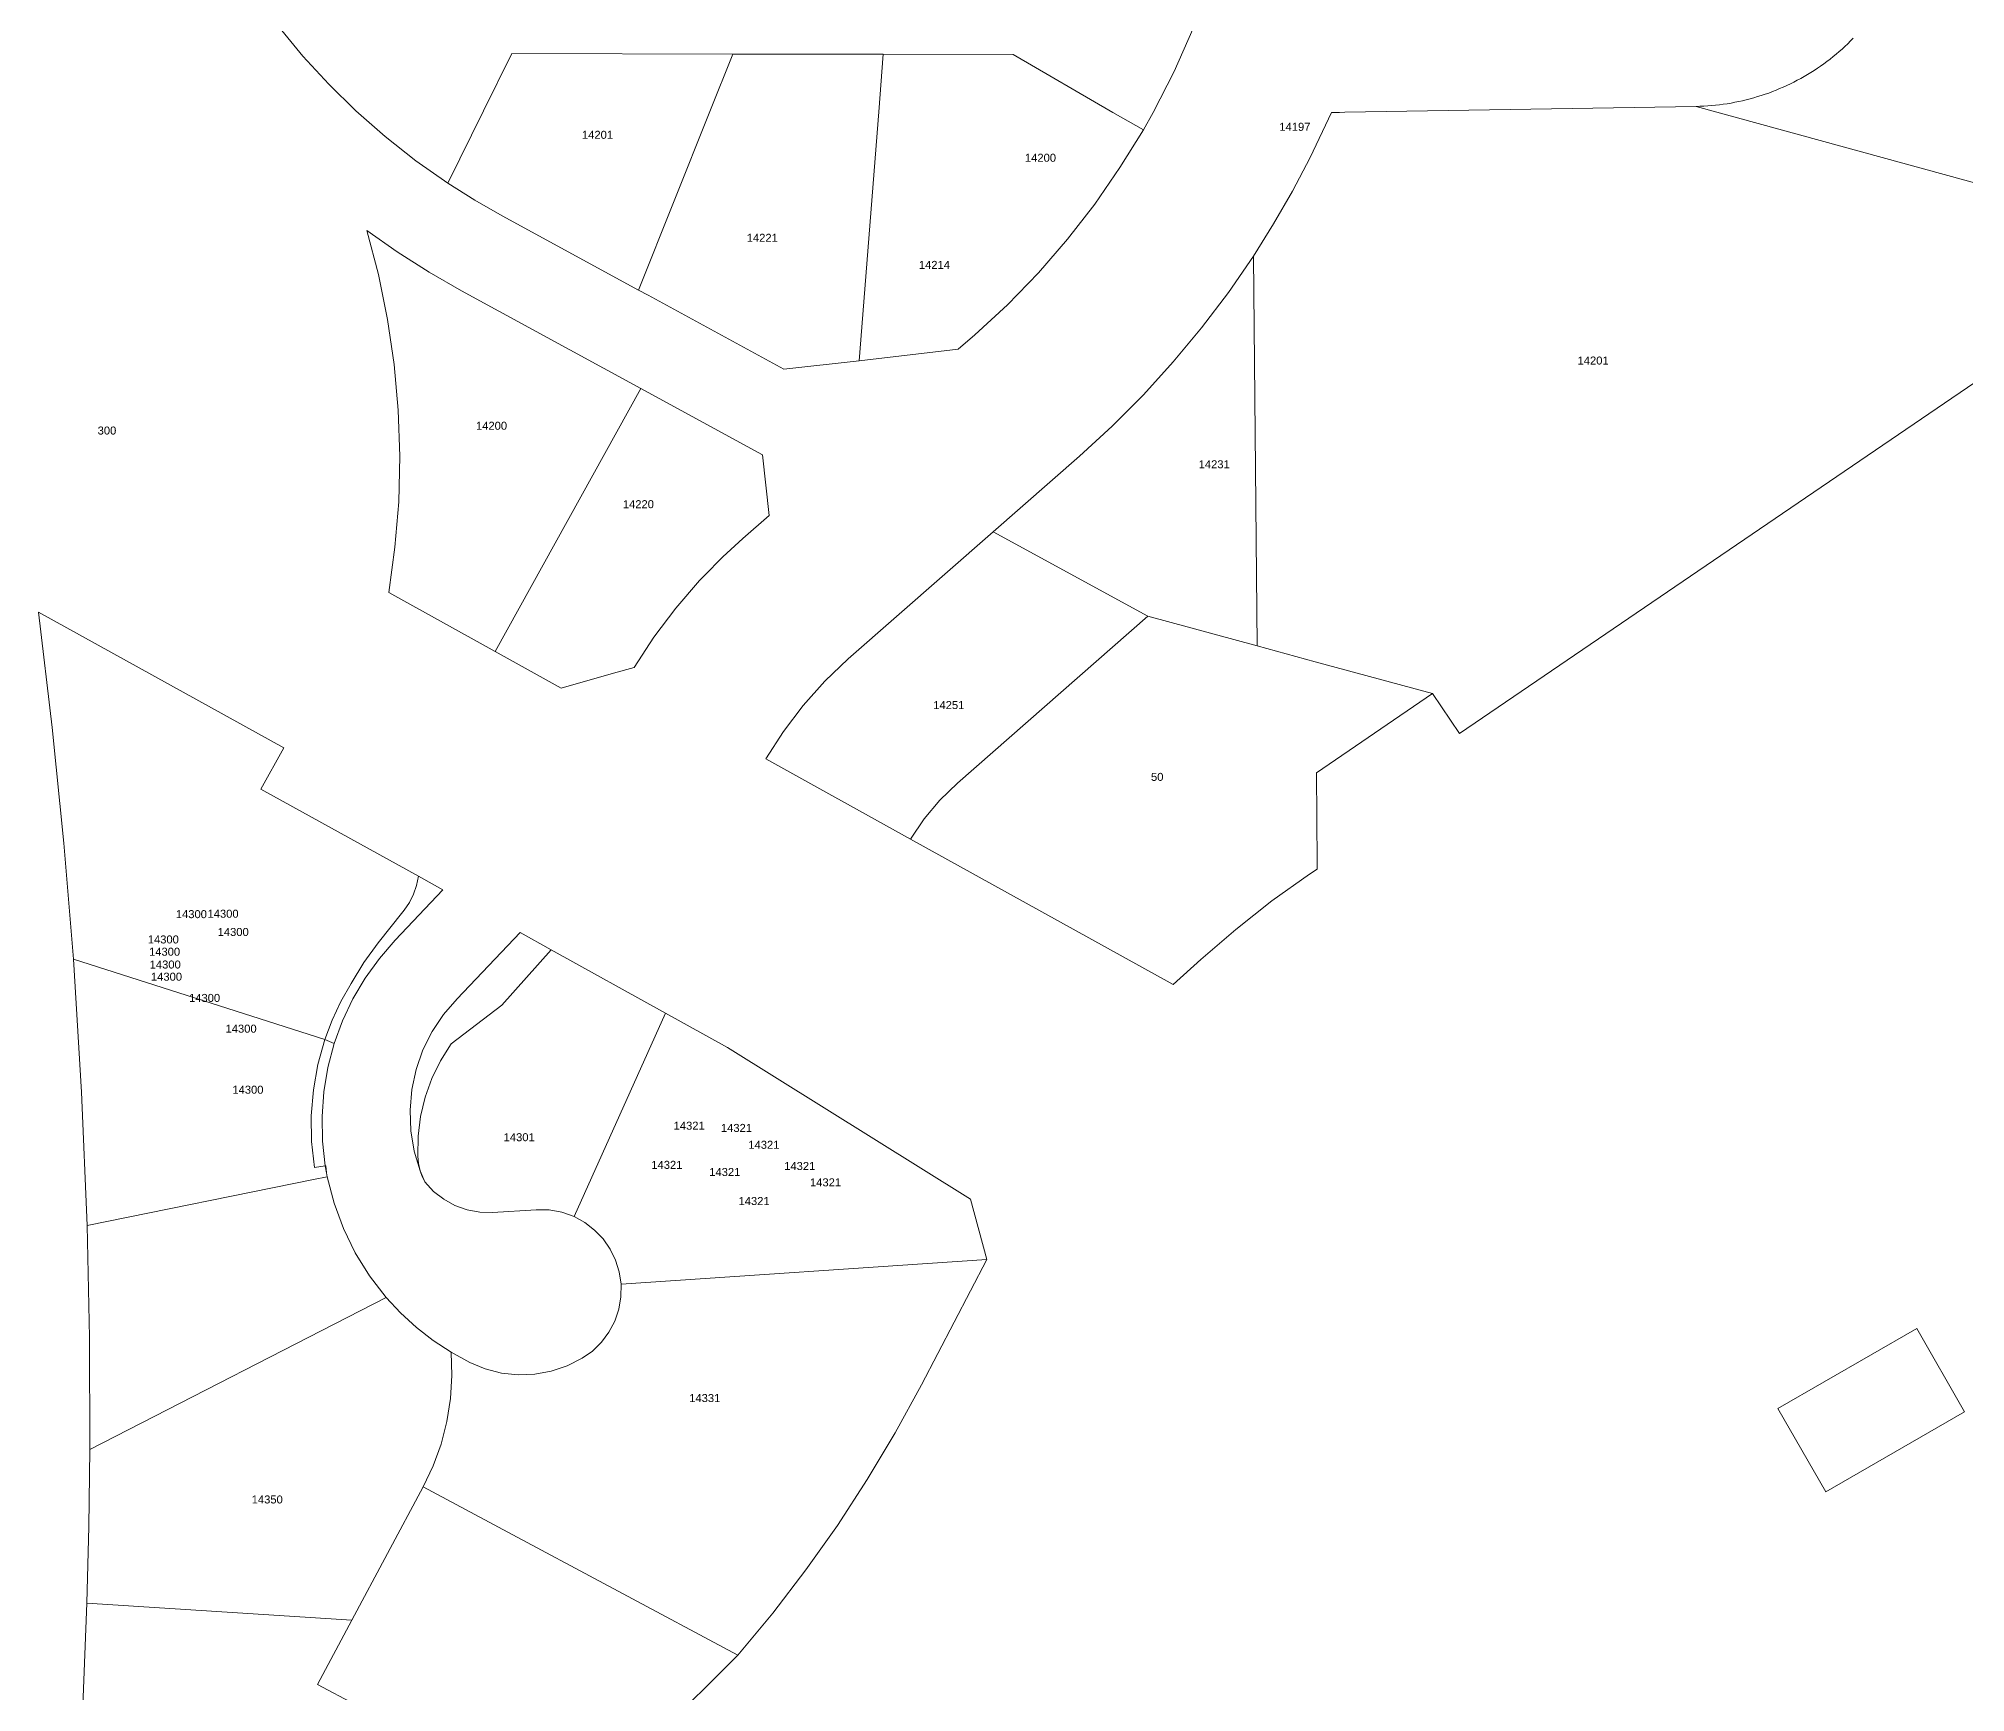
# Model space of a CAD drawing. Header units: feet. Extents: x 865220 to 5618803, y -2240498 to 1935234.
# Drawn here: x 2811100 to 2812906, y 964059 to 965609 of the extents above; entities that cross this region are included whole.
import ezdxf
from ezdxf.enums import TextEntityAlignment as Align

# ---------------------------------------------------------------- set-up
doc = ezdxf.new("R2010")
doc.units = ezdxf.units.FT
doc.header["$LTSCALE"] = 0.015
doc.header["$MEASUREMENT"] = 0
doc.layers.add('Dakota County Addresses', color=7, linetype='Continuous')
doc.layers.add('Dakota County Parcels', color=7, linetype='Continuous')
doc.styles.add('Dimensions 100', font='arial.ttf')

# ---------------------------------------------------------------- blocks, each defined once
blk = doc.blocks.new('ACMAP_ANN_TEMPLATE_Dakota County Addresses')
at = {"layer": 'Dakota County Addresses', "style": 'Dimensions 100'}
blk.add_attdef('DakotaCountyAddress', text='', height=50, dxfattribs=at).set_placement((0, 0), align=Align.CENTER)

msp = doc.modelspace()

# ---------------------------------------------------------------- linework, layer by layer
at = {"layer": 'Dakota County Parcels', "lineweight": 5}
for p, q in [((2811517.3, 965541.1), (2811543.8, 965594.8)), ((2811543.8, 965594.8), (2811751, 965594.4)), ((2811729.5, 965540.6), (2811751, 965594.4)), ((2811887.6, 965540.2), (2811891.8, 965594.2)), ((2811891.8, 965594.2), (2812013.6, 965593.9)), ((2812013.6, 965593.9), (2812107, 965539.8)), ((2812324.5, 965539.9), (2812653.5, 965545.4)), ((2812653.5, 965545.4), (2813110.4, 965419.8)), ((2811483.9, 965473.3), (2811517.3, 965541.1)), ((2811662.6, 965373.2), (2811729.5, 965540.6)), ((2811869.3, 965306.9), (2811887.6, 965540.2)), ((2812107, 965539.8), (2812135.6, 965523.4)), ((2812135.6, 965523.4), (2812144.8, 965539.7)), ((2812291.9, 965497.5), (2812311.9, 965539.7)), ((2811534.9, 965442.8), (2811662.6, 965373.2)), ((2813110.4, 965419.8), (2812431.8, 964957.9)), ((2812242.4, 965039.9), (2812238.8, 965405.1)), ((2811496.6, 965372.5), (2811664.7, 965281)), ((2811962.2, 965317.9), (2811977.8, 965331.2)), ((2811798.8, 965299.1), (2811869.3, 965306.9)), ((2811869.3, 965306.9), (2811962.2, 965317.9)), ((2811528.2, 965034.5), (2811664.7, 965281)), ((2811664.7, 965281), (2811778.6, 965219)), ((2811778.6, 965219), (2811784.9, 965162.1)), ((2811994.9, 965146.8), (2812075.9, 965217.7)), ((2811760.3, 965140.6), (2811784.9, 965162.1)), ((2811859.1, 965027.8), (2811994.9, 965146.8)), ((2811994.9, 965146.8), (2812139.9, 965067.8)), ((2811428.4, 965089.8), (2811528.2, 965034.5)), ((2811100.3, 965071.6), (2811330, 964944.3)), ((2811961.3, 964911.2), (2812139.9, 965067.8)), ((2812139.9, 965067.8), (2812242.4, 965039.9)), ((2812242.4, 965039.9), (2812296.6, 965025.1)), ((2811528.2, 965034.5), (2811589.9, 965000.3)), ((2812296.6, 965025.1), (2812406.6, 964995.2)), ((2812297.8, 964921.1), (2812406.6, 964995.2)), ((2812406.6, 964995.2), (2812431.8, 964957.9)), ((2811330, 964944.3), (2811308.7, 964905.8)), ((2811781.8, 964934), (2811917.5, 964858.9)), ((2812298.5, 964836.1), (2812297.8, 964921.1)), ((2811308.7, 964905.8), (2811456.2, 964824.1)), ((2811917.5, 964858.9), (2812163.7, 964722.5)), ((2811479.2, 964811.3), (2811456.2, 964824.1)), ((2812291.3, 964826), (2812298.6, 964830.8)), ((2812298.6, 964830.9), (2812298.5, 964836.1)), ((2812298.6, 964830.8), (2812298.6, 964830.9)), ((2811434.5, 964764.2), (2811479.2, 964811.3)), ((2811418.5, 964761.6), (2811441.7, 964790.6)), ((2811441.7, 964790.6), (2811443, 964792.3)), ((2811492.5, 964709.1), (2811551.5, 964771.3)), ((2811551.5, 964771.3), (2811580.8, 964755.1)), ((2811534.3, 964703.4), (2811580.8, 964755.1)), ((2811580.8, 964755.1), (2811687.9, 964695.7)), ((2811133, 964746.4), (2811368.7, 964671.1)), ((2812163.7, 964722.5), (2812189.5, 964746)), ((2811486.9, 964666.9), (2811534.3, 964703.4)), ((2811602.1, 964505.2), (2811687.9, 964695.7)), ((2811687.9, 964695.7), (2811746, 964663.5)), ((2811368.7, 964671.1), (2811377.4, 964667.3)), ((2811746, 964663.5), (2811973.5, 964521.5)), ((2811145.7, 964496.7), (2811357.9, 964539.8)), ((2811357.9, 964539.8), (2811370.9, 964542.4)), ((2811973.5, 964521.5), (2811988.9, 964464.9)), ((2811525.8, 964509.1), (2811566.7, 964511.6)), ((2811646.2, 964441.8), (2811988.9, 964464.9)), ((2811927.6, 964347.5), (2811988.9, 964464.9)), ((2811148.2, 964286.8), (2811426, 964429.5)), ((2812730.3, 964325.5), (2812860.4, 964400.2)), ((2812860.4, 964400.2), (2812905.2, 964322.2)), ((2811486.8, 964378.1), (2811504.3, 964368.4)), ((2812730.3, 964325.5), (2812775.2, 964247.4)), ((2812905.2, 964322.2), (2812775.2, 964247.4)), ((2811394, 964127.2), (2811460.8, 964252.1)), ((2811145.5, 964143), (2811394, 964127.2)), ((2811361.7, 964066.9), (2811394, 964127.2)), ((2811558.8, 963899.1), (2811755.6, 964094.3)), ((2811361.7, 964066.9), (2811432.2, 964029.2))]:
    msp.add_line(p, q, dxfattribs=at)
for points in [[(2812144.8, 965539.7), (2812164.4, 965578.2), (2812181.9, 965617.8), (2812197.1, 965658.3), (2812210, 965699.6), (2812220.6, 965741.6), (2812228.8, 965784.1), (2812234.6, 965827), (2812238, 965870.1), (2812238.9, 965913.4)], [(2811325.5, 965619.9), (2811348.1, 965592.5), (2811372.2, 965566.3), (2811397.6, 965541.3)], [(2812653.5, 965545.4), (2812657.1, 965545.5), (2812660.8, 965545.6), (2812664.5, 965545.8), (2812668.1, 965546.1), (2812671.8, 965546.5), (2812675.4, 965546.9), (2812679, 965547.4), (2812682.7, 965547.9), (2812686.3, 965548.5), (2812689.9, 965549.2), (2812693.5, 965549.9), (2812697.1, 965550.7), (2812700.6, 965551.5), (2812704.2, 965552.4), (2812707.7, 965553.4), (2812711.2, 965554.5), (2812714.7, 965555.6), (2812718.2, 965556.7), (2812721.6, 965557.9), (2812725.1, 965559.2), (2812728.5, 965560.6), (2812731.9, 965562), (2812735.2, 965563.4), (2812738.6, 965564.9), (2812741.9, 965566.5), (2812745.2, 965568.1), (2812748.4, 965569.8), (2812751.6, 965571.6), (2812754.8, 965573.4), (2812758, 965575.2), (2812761.1, 965577.1), (2812761.1, 965577.1), (2812764.2, 965579.1), (2812767.3, 965581.1), (2812770.3, 965583.2), (2812773.3, 965585.3), (2812776.2, 965587.5), (2812779.1, 965589.7), (2812782, 965592), (2812784.8, 965594.3), (2812787.6, 965596.7), (2812790.4, 965599.1), (2812793.1, 965601.6), (2812795.7, 965604.1), (2812798.3, 965606.7), (2812800.9, 965609.3)], [(2811751, 965594.4), (2811761.8, 965594.4), (2811891.8, 965594.2)], [(2811397.6, 965541.3), (2811425.1, 965517.1), (2811453.9, 965494.4), (2811483.9, 965473.3)], [(2812311.9, 965539.7), (2812319.5, 965539.8), (2812324.5, 965539.9)], [(2811977.8, 965331.2), (2812008.3, 965359.5), (2812037.2, 965389.4), (2812064.5, 965420.9), (2812090, 965453.8), (2812113.7, 965488), (2812135.6, 965523.4)], [(2812238.8, 965405.1), (2812257.7, 965435.2), (2812275.4, 965466), (2812291.9, 965497.5)], [(2811483.9, 965473.3), (2811509.1, 965457.6), (2811534.9, 965442.8)], [(2811407.8, 965429.2), (2811436.5, 965409), (2811466.2, 965390.1), (2811496.6, 965372.5)], [(2811428.4, 965089.8), (2811434.3, 965132.3), (2811437.8, 965175), (2811438.8, 965217.8), (2811437.4, 965260.7), (2811433.6, 965303.4), (2811427.4, 965345.8), (2811418.8, 965387.8), (2811407.8, 965429.2)], [(2812075.9, 965217.7), (2812106.5, 965245.8), (2812135.8, 965275.2), (2812163.7, 965305.9), (2812190.2, 965337.9), (2812215.3, 965371), (2812238.8, 965405.1)], [(2811662.6, 965373.2), (2811671.5, 965368.4), (2811798.8, 965299.1)], [(2811760.3, 965140.6), (2811741.6, 965123.4), (2811723.7, 965105.3)], [(2811723.7, 965105.3), (2811719.8, 965101.1), (2811697.6, 965075.3), (2811677, 965048.1), (2811658.3, 965019.6)], [(2811133, 964746.4), (2811123.9, 964855), (2811113, 964963.4), (2811100.3, 965071.6)], [(2811589.9, 965000.3), (2811639, 965014.2), (2811658.3, 965019.6)], [(2811859.1, 965027.8), (2811837, 965006.8), (2811816.7, 964984), (2811798.3, 964959.7), (2811781.8, 964934)], [(2811961.3, 964911.2), (2811944.9, 964895.3), (2811930.2, 964877.8), (2811917.5, 964858.9)], [(2811443, 964792.3), (2811447.9, 964799.4), (2811451.8, 964807.2), (2811454.6, 964815.5), (2811456.2, 964824.1)], [(2812291.3, 964826), (2812256.1, 964800.9), (2812222.2, 964774.2), (2812189.5, 964746)], [(2811434.5, 964764.2), (2811419.7, 964747), (2811406.4, 964728.6), (2811394.9, 964709.1), (2811385.2, 964688.6), (2811377.4, 964667.3)], [(2811418.5, 964761.6), (2811405, 964743.1), (2811393.2, 964723.5)], [(2811145.7, 964496.7), (2811140.4, 964621.6), (2811133, 964746.4)], [(2811393.2, 964723.5), (2811383.7, 964706.7), (2811375.5, 964689.2), (2811368.7, 964671.1)], [(2811492.5, 964709.1), (2811479.9, 964694.6), (2811469.1, 964678.5), (2811460.5, 964661.3), (2811454.1, 964643), (2811450, 964624.2), (2811448.4, 964604.9), (2811449.2, 964585.6), (2811452.4, 964566.6), (2811458, 964548.1), (2811462.3, 964537.7)], [(2811368.7, 964671.1), (2811362.1, 964647.7), (2811357.8, 964623.8), (2811355.8, 964599.7), (2811356.2, 964575.4), (2811358.9, 964551.3)], [(2811377.4, 964667.3), (2811371.5, 964644.9), (2811367.7, 964622), (2811366, 964598.9), (2811366.4, 964575.7), (2811369, 964552.6), (2811370.1, 964546.3)], [(2811486.9, 964666.9), (2811477, 964651.2), (2811468.8, 964634.5), (2811462.6, 964617), (2811458.3, 964598.9), (2811455.9, 964580.4), (2811455.7, 964561.9)], [(2811358.9, 964551.3), (2811369, 964552.6), (2811369.4, 964552.7)], [(2811369.4, 964552.7), (2811370.1, 964546.3), (2811370.9, 964542.4)], [(2811455.7, 964561.9), (2811456.4, 964554.9), (2811458, 964548.1), (2811459.9, 964542.8), (2811462.3, 964537.7)], [(2811370.9, 964542.4), (2811377.2, 964517.8), (2811386, 964494), (2811397.1, 964471.2), (2811410.5, 964449.6), (2811426, 964429.5)], [(2811462.3, 964537.7), (2811470.5, 964528.8), (2811480, 964521.4), (2811490.5, 964515.6), (2811501.9, 964511.5), (2811513.8, 964509.4), (2811525.8, 964509.1)], [(2811148.2, 964286.8), (2811147.9, 964391.8), (2811145.7, 964496.7)], [(2811602.1, 964505.2), (2811590.7, 964509.2), (2811578.8, 964511.4), (2811566.7, 964511.6)], [(2811646.2, 964441.8), (2811644.5, 964453.3), (2811641.1, 964464.3), (2811636, 964474.7), (2811629.4, 964484.2), (2811621.4, 964492.6), (2811612.3, 964499.6), (2811602.1, 964505.2)], [(2811609.7, 964372.4), (2811619.3, 964379.2), (2811627.8, 964387.4), (2811634.8, 964396.9), (2811640.3, 964407.3), (2811644, 964418.4), (2811646, 964430.1), (2811646.2, 964441.8)], [(2811426, 964429.5), (2811439.6, 964414.9), (2811454.4, 964401.3), (2811470.1, 964389.1), (2811486.8, 964378.1)], [(2811460.8, 964252.1), (2811470.1, 964271.7), (2811477.5, 964292.1), (2811482.9, 964313.2), (2811486.3, 964334.6), (2811487.6, 964356.3), (2811486.8, 964378.1)], [(2811504.3, 964368.4), (2811518.9, 964362.4), (2811534.1, 964358.6), (2811549.7, 964356.9), (2811565.4, 964357.5), (2811580.8, 964360.3), (2811595.7, 964365.3), (2811609.7, 964372.4)], [(2811755.6, 964094.3), (2811788.3, 964133.6), (2811819.3, 964174.2), (2811848.9, 964215.9), (2811876.8, 964258.8), (2811903, 964302.6), (2811927.6, 964347.5)], [(2811145.5, 964143), (2811147.3, 964214.9), (2811148.2, 964286.8)], [(2811460.8, 964252.1), (2811531.3, 964214.3), (2811755.6, 964094.3)], [(2811136.5, 963950.7), (2811141.8, 964046.8), (2811145.5, 964143)]]:
    msp.add_lwpolyline(points, dxfattribs=at)

# ---------------------------------------------------------------- block references
at = {"layer": 'Dakota County Addresses', "lineweight": 5, "xscale": 0.15, "yscale": 0.15, "zscale": 0.15}
for p, values in [((2812277.6, 965522.5), {'DakotaCountyAddress': '14197'}), ((2811624.1, 965515), {'DakotaCountyAddress': '14201'}), ((2812039.2, 965493.5), {'DakotaCountyAddress': '14200'}), ((2811778.5, 965418.5), {'DakotaCountyAddress': '14221'}), ((2811939.8, 965393.1), {'DakotaCountyAddress': '14214'}), ((2812557.1, 965303.5), {'DakotaCountyAddress': '14201'}), ((2811164.4, 965237.9), {'DakotaCountyAddress': '300'}), ((2811524.8, 965242.4), {'DakotaCountyAddress': '14200'}), ((2812202, 965206.3), {'DakotaCountyAddress': '14231'}), ((2811662.4, 965168.9), {'DakotaCountyAddress': '14220'}), ((2811953.3, 964980.7), {'DakotaCountyAddress': '14251'}), ((2812148.6, 964913.4), {'DakotaCountyAddress': '50'}), ((2811243.5, 964784.8), {'DakotaCountyAddress': '14300'}), ((2811273.2, 964785.2), {'DakotaCountyAddress': '14300'}), ((2811217.2, 964761.1), {'DakotaCountyAddress': '14300'}), ((2811282.7, 964768.1), {'DakotaCountyAddress': '14300'}), ((2811218.4, 964749.6), {'DakotaCountyAddress': '14300'}), ((2811219, 964737.6), {'DakotaCountyAddress': '14300'}), ((2811220.2, 964726.2), {'DakotaCountyAddress': '14300'}), ((2811255.9, 964706.3), {'DakotaCountyAddress': '14300'}), ((2811290.1, 964677.5), {'DakotaCountyAddress': '14300'}), ((2811296.5, 964620.3), {'DakotaCountyAddress': '14300'}), ((2811710, 964586.6), {'DakotaCountyAddress': '14321'}), ((2811754.3, 964584.5), {'DakotaCountyAddress': '14321'}), ((2811550.7, 964575.8), {'DakotaCountyAddress': '14301'}), ((2811780, 964568.7), {'DakotaCountyAddress': '14321'}), ((2811689.1, 964549.9), {'DakotaCountyAddress': '14321'}), ((2811743.4, 964543.2), {'DakotaCountyAddress': '14321'}), ((2811813.6, 964548.8), {'DakotaCountyAddress': '14321'}), ((2811837.8, 964533.5), {'DakotaCountyAddress': '14321'}), ((2811770.8, 964516), {'DakotaCountyAddress': '14321'}), ((2811724.6, 964331.4), {'DakotaCountyAddress': '14331'}), ((2811314.6, 964236.4), {'DakotaCountyAddress': '14350'})]:
    msp.add_blockref('ACMAP_ANN_TEMPLATE_Dakota County Addresses', p, dxfattribs=at).add_auto_attribs(values)

doc.saveas('drawing.dxf')
